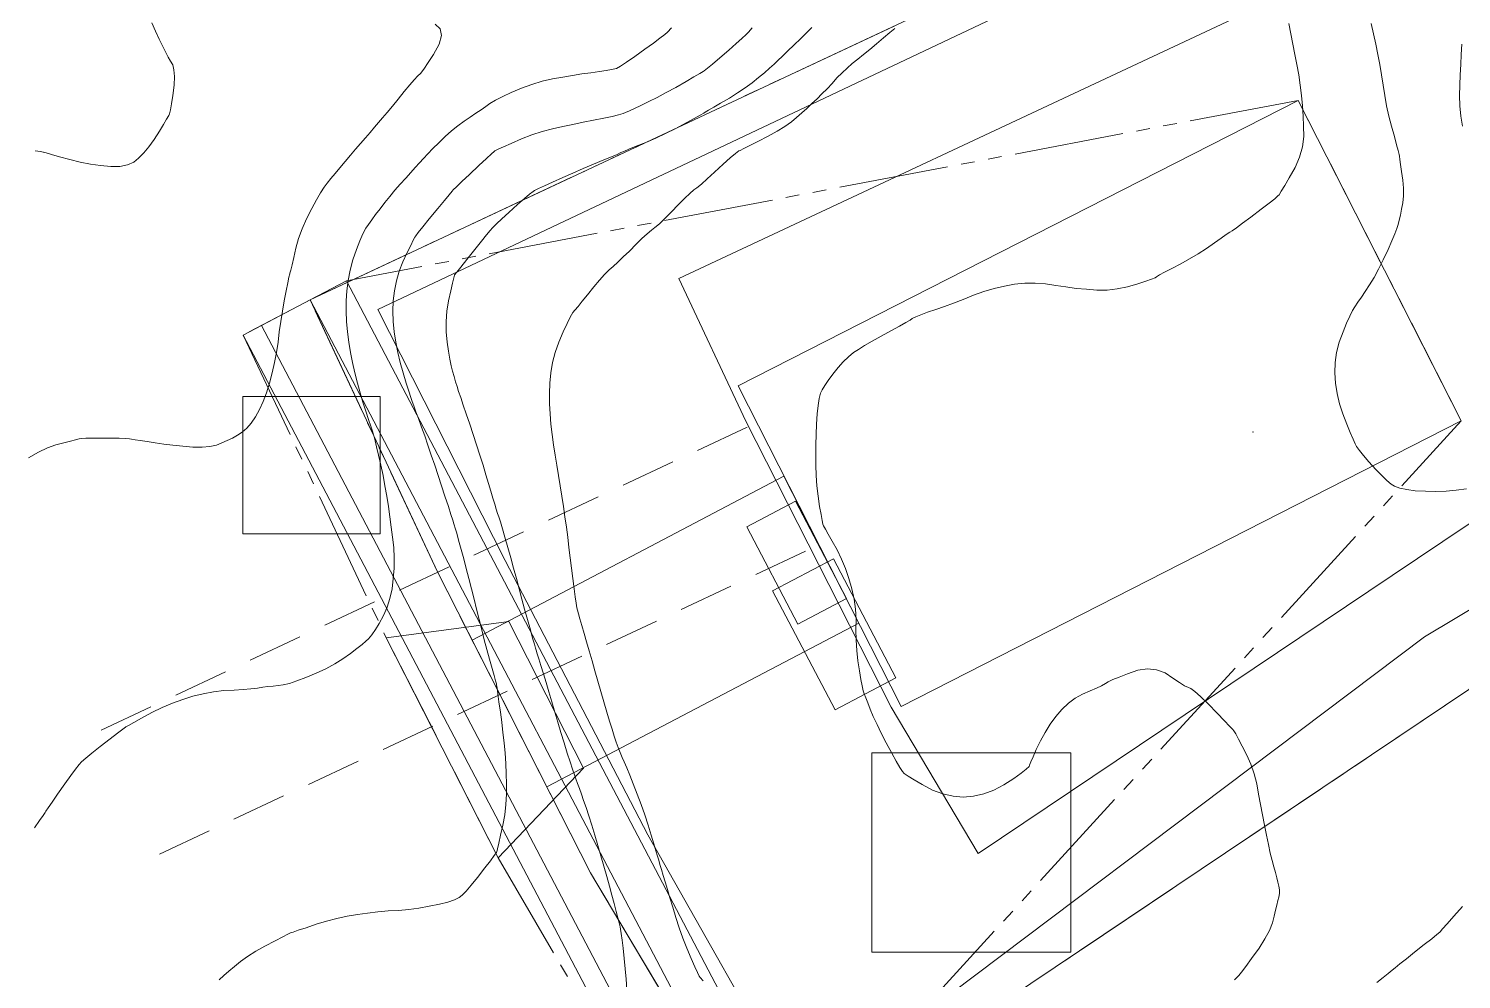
# Model space of a CAD drawing. Extents: x 1273428 to 1273774, y 444316 to 444516.
# Drawn here: x 1273428 to 1273532.4, y 444389.9 to 444459.2 of the extents above; entities that cross this region are included whole.
import ezdxf

# ---------------------------------------------------------------- set-up
doc = ezdxf.new("R2010")
doc.units = 0
doc.linetypes.add('DASHED', pattern=[6, 4, -2])
doc.linetypes.add('PHANTOM', pattern=[13, 8, -1, 1, -1, 1, -1])
for name, color, linetype, lineweight in [('C-BLDG-FTPR-N', 6, 'Continuous', 0), ('C-LODS', 30, 'PHANTOM', 0), ('C-PVMT', 8, 'Continuous', 0), ('C-SITE-N', 6, 'Continuous', 0), ('C-STRM-AREA', 150, 'PHANTOM', 0), ('C-SWMG', 92, 'Continuous', 0), ('C-TOPO-MAJR-E', 32, 'DASHED', 0), ('C-TOPO-SPOT', 7, 'Continuous', 0), ('C-TOPO-SURF', 253, 'Continuous', 0), ('C-UTIL', 4, 'DASHED', 0), ('L-PLNT-TREE', 90, 'Continuous', 0), ('V-PROP-BNDY', 7, 'Continuous', 0)]:
    doc.layers.add(name, color=color, linetype=linetype, lineweight=lineweight)

msp = doc.modelspace()

# ---------------------------------------------------------------- linework, layer by layer
at = {"layer": 'C-BLDG-FTPR-N'}
msp.add_lwpolyline([(1273479.73, 444433.14), (1273491.62, 444409.8), (1273532.44, 444430.6), (1273520.55, 444453.94), (1273479.73, 444433.14)], close=True, dxfattribs=at)
at = {"layer": 'C-LODS'}
msp.add_lwpolyline([(1273443.67, 444436.85), (1273454.09, 444414.8), (1273462.26, 444398.76), (1273476.7, 444373.97), (1273478.03, 444374.67), (1273481.57, 444376.53), (1273484.22, 444377.93), (1273532.44, 444430.6), (1273520.55, 444453.94), (1273451.19, 444440.8), (1273443.67, 444436.85)], close=True, dxfattribs=at)
at = {"layer": 'C-PVMT'}
for points in [[(1273448.54, 444439.41), (1273481.57, 444376.53), (1273484.22, 444377.93), (1273451.19, 444440.8), (1273448.54, 444439.41)], [(1273443.67, 444436.85), (1273476.7, 444373.97), (1273478.03, 444374.67), (1273445, 444437.55), (1273443.67, 444436.85)], [(1273460.35, 444414.62), (1273465.8, 444403.93), (1273488.53, 444415.87), (1273483.08, 444426.56), (1273460.35, 444414.62)], [(1273480.37, 444422.88), (1273484.09, 444415.8), (1273487.63, 444417.66), (1273483.91, 444424.74), (1273480.37, 444422.88)], [(1273486.68, 444420.54), (1273482.25, 444418.22), (1273486.81, 444409.54), (1273491.24, 444411.87), (1273486.68, 444420.54)], [(1273462.26, 444398.76), (1273454.09, 444414.8), (1273463.03, 444415.98), (1273468.47, 444405.29), (1273462.26, 444398.76)]]:
    msp.add_lwpolyline(points, close=True, dxfattribs=at)
at = {"layer": 'C-SITE-N'}
for points in [[(1273585.09, 444447.93), (1273529.77, 444414.86), (1273484.35, 444380.69), (1273473.15, 444400.44), (1273462.76, 444420.43), (1273453.49, 444438.71), (1273565.24, 444491.59), (1273585.09, 444447.93)], [(1273549.9, 444475.87), (1273475.42, 444440.96), (1273480.29, 444430.57), (1273490.89, 444409.75), (1273497.24, 444399.09), (1273527.41, 444419.33), (1273564.63, 444444.3), (1273549.9, 444475.87)]]:
    msp.add_lwpolyline(points, close=True, dxfattribs=at)
at = {"layer": 'C-STRM-AREA'}
msp.add_lwpolyline([(1273589.92, 444449.22), (1273532.98, 444411.02), (1273481.57, 444376.53), (1273468.99, 444397.67), (1273457.83, 444419.59), (1273448.54, 444439.41), (1273568.31, 444495.54), (1273589.92, 444449.22)], close=True, dxfattribs=at)
at = {"layer": 'C-SWMG'}
msp.add_lwpolyline([(1273489.49, 444391.91), (1273503.98, 444391.91), (1273503.98, 444406.41), (1273489.49, 444406.41), (1273489.49, 444391.91)], close=True, dxfattribs=at)
at = {"layer": 'C-TOPO-MAJR-E'}
for points in [[(1273457.67, 444459.5), (1273458.03, 444459.15), (1273458.13, 444458.66), (1273457.96, 444458.04), (1273457.53, 444457.29), (1273457.15, 444456.69), (1273456.84, 444456.22), (1273456.59, 444455.9), (1273456.39, 444455.72), (1273456.13, 444455.44), (1273455.81, 444455.07), (1273455.41, 444454.6), (1273454.96, 444454.03), (1273454.54, 444453.52), (1273454.16, 444453.07), (1273453.83, 444452.68), (1273453.54, 444452.34), (1273453.24, 444451.99), (1273452.92, 444451.61), (1273452.58, 444451.22), (1273452.22, 444450.8), (1273451.86, 444450.38), (1273451.49, 444449.94), (1273451.1, 444449.49), (1273450.71, 444449.03), (1273450.36, 444448.61), (1273450.05, 444448.24), (1273449.78, 444447.91), (1273449.56, 444447.62), (1273449.3, 444447.22), (1273449, 444446.7), (1273448.66, 444446.07), (1273448.29, 444445.32), (1273447.97, 444444.59), (1273447.7, 444443.87), (1273447.5, 444443.17), (1273447.35, 444442.49), (1273447.23, 444441.96), (1273447.14, 444441.58), (1273447.08, 444441.36), (1273447.06, 444441.3), (1273447, 444441.06), (1273446.92, 444440.66), (1273446.8, 444440.08), (1273446.66, 444439.33), (1273446.53, 444438.58), (1273446.41, 444437.83), (1273446.3, 444437.09), (1273446.21, 444436.34), (1273446.09, 444435.59), (1273445.94, 444434.84), (1273445.78, 444434.09), (1273445.59, 444433.34), (1273445.37, 444432.65), (1273445.13, 444432.01), (1273444.86, 444431.42), (1273444.57, 444430.89), (1273444.26, 444430.44), (1273443.94, 444430.06), (1273443.6, 444429.77), (1273443.25, 444429.55), (1273442.88, 444429.35), (1273442.51, 444429.16), (1273442.12, 444428.99), (1273441.73, 444428.83), (1273441.24, 444428.73), (1273440.67, 444428.68), (1273440.01, 444428.69), (1273439.26, 444428.76), (1273438.55, 444428.83), (1273437.88, 444428.91), (1273437.25, 444428.99), (1273436.66, 444429.09), (1273436.17, 444429.16), (1273435.8, 444429.22), (1273435.53, 444429.27), (1273435.38, 444429.29), (1273435.07, 444429.31), (1273434.62, 444429.33), (1273434.02, 444429.34), (1273433.27, 444429.35), (1273432.67, 444429.35), (1273432.21, 444429.33), (1273431.9, 444429.31), (1273431.72, 444429.28), (1273431.45, 444429.22), (1273431.08, 444429.13), (1273430.6, 444429.01), (1273430.02, 444428.86), (1273429.4, 444428.63), (1273428.74, 444428.32), (1273428.03, 444427.91)], [(1273474.88, 444459.22), (1273474.6, 444458.91), (1273474.39, 444458.74), (1273474.04, 444458.48), (1273473.56, 444458.12), (1273472.94, 444457.67), (1273472.2, 444457.13), (1273471.6, 444456.72), (1273471.16, 444456.43), (1273470.88, 444456.26), (1273470.75, 444456.23), (1273470.5, 444456.18), (1273470.12, 444456.12), (1273469.63, 444456.05), (1273469.01, 444455.96), (1273468.36, 444455.87), (1273467.67, 444455.76), (1273466.96, 444455.64), (1273466.21, 444455.51), (1273465.46, 444455.34), (1273464.71, 444455.11), (1273463.96, 444454.84), (1273463.21, 444454.52), (1273462.58, 444454.22), (1273462.05, 444453.95), (1273461.64, 444453.71), (1273461.34, 444453.5), (1273461, 444453.26), (1273460.63, 444453.01), (1273460.22, 444452.73), (1273459.77, 444452.43), (1273459.32, 444452.1), (1273458.86, 444451.72), (1273458.39, 444451.31), (1273457.93, 444450.86), (1273457.5, 444450.44), (1273457.13, 444450.06), (1273456.8, 444449.71), (1273456.52, 444449.4), (1273456.21, 444449.05), (1273455.88, 444448.68), (1273455.51, 444448.28), (1273455.12, 444447.84), (1273454.73, 444447.4), (1273454.36, 444446.95), (1273454, 444446.5), (1273453.64, 444446.04), (1273453.32, 444445.62), (1273453.05, 444445.24), (1273452.81, 444444.91), (1273452.6, 444444.63), (1273452.39, 444444.22), (1273452.16, 444443.71), (1273451.92, 444443.07), (1273451.66, 444442.32), (1273451.46, 444441.58), (1273451.31, 444440.83), (1273451.22, 444440.08), (1273451.18, 444439.33), (1273451.17, 444438.58), (1273451.2, 444437.83), (1273451.27, 444437.09), (1273451.37, 444436.34), (1273451.49, 444435.59), (1273451.64, 444434.84), (1273451.81, 444434.09), (1273452.01, 444433.34), (1273452.2, 444432.63), (1273452.4, 444431.95), (1273452.6, 444431.31), (1273452.81, 444430.7), (1273452.97, 444430.21), (1273453.09, 444429.84), (1273453.17, 444429.58), (1273453.21, 444429.44), (1273453.29, 444429.15), (1273453.39, 444428.7), (1273453.53, 444428.1), (1273453.7, 444427.36), (1273453.86, 444426.61), (1273454, 444425.86), (1273454.13, 444425.11), (1273454.25, 444424.36), (1273454.36, 444423.61), (1273454.46, 444422.86), (1273454.55, 444422.12), (1273454.64, 444421.37), (1273454.67, 444420.62), (1273454.66, 444419.87), (1273454.61, 444419.12), (1273454.52, 444418.37), (1273454.36, 444417.67), (1273454.16, 444417.02), (1273453.9, 444416.41), (1273453.58, 444415.85), (1273453.3, 444415.39), (1273453.04, 444415.01), (1273452.81, 444414.73), (1273452.61, 444414.54), (1273452.33, 444414.3), (1273451.95, 444414.01), (1273451.49, 444413.66), (1273450.94, 444413.27), (1273450.34, 444412.89), (1273449.69, 444412.54), (1273448.99, 444412.21), (1273448.24, 444411.9), (1273447.59, 444411.66), (1273447.04, 444411.48), (1273446.58, 444411.37), (1273446.22, 444411.33), (1273445.85, 444411.28), (1273445.47, 444411.24), (1273445.09, 444411.19), (1273444.71, 444411.14), (1273444.23, 444411.09), (1273443.66, 444411.04), (1273443, 444410.99), (1273442.26, 444410.95), (1273441.51, 444410.86), (1273440.76, 444410.72), (1273440.01, 444410.54), (1273439.26, 444410.31), (1273438.51, 444410.03), (1273437.76, 444409.71), (1273437.02, 444409.35), (1273436.27, 444408.94), (1273435.7, 444408.63), (1273435.32, 444408.42), (1273435.11, 444408.3), (1273435.09, 444408.29), (1273434.9, 444408.14), (1273434.52, 444407.85), (1273433.97, 444407.43), (1273433.24, 444406.87), (1273432.65, 444406.4), (1273432.2, 444406.03), (1273431.89, 444405.75), (1273431.71, 444405.56), (1273431.45, 444405.23), (1273431.1, 444404.76), (1273430.67, 444404.15), (1273430.14, 444403.4), (1273429.74, 444402.82), (1273429.45, 444402.41), (1273429.28, 444402.16), (1273429.23, 444402.08), (1273429.08, 444401.86), (1273428.83, 444401.48), (1273428.47, 444400.96)], [(1273437.02, 444459.6), (1273437.29, 444458.98), (1273437.54, 444458.41), (1273437.78, 444457.91), (1273438, 444457.48), (1273438.2, 444457.1), (1273438.37, 444456.79), (1273438.53, 444456.54), (1273438.62, 444456.17), (1273438.66, 444455.67), (1273438.63, 444455.05), (1273438.53, 444454.3), (1273438.45, 444453.7), (1273438.37, 444453.26), (1273438.3, 444452.97), (1273438.24, 444452.83), (1273438.09, 444452.57), (1273437.87, 444452.19), (1273437.56, 444451.7), (1273437.18, 444451.1), (1273436.8, 444450.57), (1273436.42, 444450.11), (1273436.05, 444449.74), (1273435.69, 444449.45), (1273435.23, 444449.24), (1273434.67, 444449.13), (1273434.02, 444449.12), (1273433.27, 444449.19), (1273432.53, 444449.3), (1273431.78, 444449.45), (1273431.03, 444449.63), (1273430.28, 444449.84), (1273429.71, 444450.01), (1273429.32, 444450.12), (1273429.12, 444450.17), (1273429.09, 444450.18), (1273428.89, 444450.21), (1273428.51, 444450.26)], [(1273480.76, 444459.22), (1273480.49, 444458.91), (1273480.32, 444458.74), (1273480.02, 444458.46), (1273479.6, 444458.09), (1273479.06, 444457.61), (1273478.4, 444457.04), (1273477.88, 444456.59), (1273477.5, 444456.28), (1273477.27, 444456.09), (1273477.19, 444456.04), (1273476.94, 444455.89), (1273476.52, 444455.65), (1273475.94, 444455.32), (1273475.19, 444454.89), (1273474.49, 444454.51), (1273473.83, 444454.16), (1273473.22, 444453.85), (1273472.65, 444453.58), (1273472.18, 444453.36), (1273471.81, 444453.19), (1273471.53, 444453.06), (1273471.35, 444452.98), (1273471.02, 444452.89), (1273470.56, 444452.78), (1273469.95, 444452.65), (1273469.2, 444452.5), (1273468.45, 444452.35), (1273467.7, 444452.19), (1273466.96, 444452.04), (1273466.21, 444451.87), (1273465.46, 444451.67), (1273464.71, 444451.43), (1273463.96, 444451.14), (1273463.21, 444450.81), (1273462.64, 444450.56), (1273462.24, 444450.38), (1273462.02, 444450.27), (1273461.97, 444450.23), (1273461.76, 444450.05), (1273461.39, 444449.7), (1273460.85, 444449.2), (1273460.15, 444448.54), (1273459.6, 444448.03), (1273459.21, 444447.65), (1273458.97, 444447.42), (1273458.89, 444447.33), (1273458.68, 444447.07), (1273458.33, 444446.65), (1273457.85, 444446.07), (1273457.23, 444445.32), (1273456.76, 444444.74), (1273456.43, 444444.32), (1273456.24, 444444.07), (1273456.18, 444443.98), (1273456.06, 444443.75), (1273455.88, 444443.37), (1273455.62, 444442.86), (1273455.3, 444442.19), (1273455.04, 444441.51), (1273454.84, 444440.81), (1273454.7, 444440.08), (1273454.61, 444439.33), (1273454.58, 444438.58), (1273454.6, 444437.83), (1273454.67, 444437.09), (1273454.79, 444436.34), (1273454.93, 444435.59), (1273455.11, 444434.84), (1273455.32, 444434.09), (1273455.55, 444433.34), (1273455.74, 444432.75), (1273455.88, 444432.3), (1273455.98, 444432.02), (1273456.03, 444431.88), (1273456.12, 444431.62), (1273456.26, 444431.25), (1273456.44, 444430.76), (1273456.66, 444430.14), (1273456.9, 444429.5), (1273457.13, 444428.82), (1273457.38, 444428.1), (1273457.63, 444427.36), (1273457.88, 444426.61), (1273458.13, 444425.86), (1273458.37, 444425.11), (1273458.62, 444424.36), (1273458.81, 444423.78), (1273458.94, 444423.36), (1273459.03, 444423.11), (1273459.05, 444423.02), (1273459.12, 444422.79), (1273459.23, 444422.41), (1273459.37, 444421.9), (1273459.56, 444421.24), (1273459.75, 444420.55), (1273459.93, 444419.85), (1273460.12, 444419.12), (1273460.31, 444418.37), (1273460.49, 444417.62), (1273460.68, 444416.88), (1273460.87, 444416.13), (1273461.05, 444415.38), (1273461.24, 444414.65), (1273461.43, 444413.94), (1273461.62, 444413.25), (1273461.81, 444412.57), (1273461.95, 444412.05), (1273462.06, 444411.67), (1273462.12, 444411.45), (1273462.13, 444411.37), (1273462.17, 444411.13), (1273462.23, 444410.72), (1273462.31, 444410.14), (1273462.42, 444409.39), (1273462.51, 444408.64), (1273462.6, 444407.89), (1273462.68, 444407.15), (1273462.76, 444406.4), (1273462.81, 444405.65), (1273462.84, 444404.9), (1273462.86, 444404.15), (1273462.86, 444403.4), (1273462.81, 444402.66), (1273462.73, 444401.91), (1273462.6, 444401.16), (1273462.43, 444400.41), (1273462.3, 444399.83), (1273462.21, 444399.43), (1273462.15, 444399.2), (1273462.12, 444399.15), (1273461.97, 444398.94), (1273461.69, 444398.56), (1273461.28, 444398.03), (1273460.75, 444397.33), (1273460.29, 444396.77), (1273459.92, 444396.34), (1273459.62, 444396.04), (1273459.41, 444395.88), (1273459.07, 444395.71), (1273458.59, 444395.55), (1273457.97, 444395.4), (1273457.23, 444395.24), (1273456.48, 444395.11), (1273455.73, 444395.01), (1273454.98, 444394.94), (1273454.23, 444394.9), (1273453.48, 444394.83), (1273452.73, 444394.75), (1273451.99, 444394.64), (1273451.24, 444394.51), (1273450.49, 444394.36), (1273449.74, 444394.16), (1273448.99, 444393.94), (1273448.25, 444393.68), (1273447.68, 444393.49), (1273447.31, 444393.36), (1273447.12, 444393.3), (1273447.12, 444393.3), (1273446.93, 444393.2), (1273446.56, 444393.01), (1273446, 444392.72), (1273445.25, 444392.34), (1273444.58, 444391.97), (1273443.99, 444391.59), (1273443.47, 444391.22), (1273443.04, 444390.85), (1273442.63, 444390.51), (1273442.26, 444390.19), (1273441.92, 444389.89)], [(1273485.12, 444459.25), (1273484.75, 444458.88), (1273484.31, 444458.45), (1273483.8, 444457.97), (1273483.36, 444457.54), (1273482.97, 444457.17), (1273482.63, 444456.84), (1273482.36, 444456.58), (1273482.03, 444456.28), (1273481.66, 444455.96), (1273481.23, 444455.6), (1273480.76, 444455.23), (1273480.25, 444454.85), (1273479.7, 444454.48), (1273479.1, 444454.1), (1273478.46, 444453.73), (1273477.96, 444453.44), (1273477.58, 444453.22), (1273477.34, 444453.08), (1273477.23, 444453.01), (1273476.96, 444452.86), (1273476.53, 444452.62), (1273475.94, 444452.3), (1273475.19, 444451.9), (1273474.45, 444451.53), (1273473.73, 444451.18), (1273473.01, 444450.88), (1273472.31, 444450.6), (1273471.77, 444450.38), (1273471.4, 444450.23), (1273471.19, 444450.14), (1273471.14, 444450.11), (1273470.92, 444450.01), (1273470.52, 444449.84), (1273469.95, 444449.6), (1273469.2, 444449.29), (1273468.45, 444448.97), (1273467.7, 444448.65), (1273466.96, 444448.32), (1273466.21, 444447.99), (1273465.62, 444447.72), (1273465.18, 444447.52), (1273464.91, 444447.38), (1273464.79, 444447.3), (1273464.54, 444447.11), (1273464.17, 444446.79), (1273463.66, 444446.35), (1273463.03, 444445.78), (1273462.52, 444445.31), (1273462.13, 444444.94), (1273461.85, 444444.66), (1273461.68, 444444.47), (1273461.41, 444444.15), (1273461.04, 444443.69), (1273460.56, 444443.09), (1273459.97, 444442.36), (1273459.53, 444441.8), (1273459.24, 444441.43), (1273459.08, 444441.23), (1273459.08, 444441.22), (1273459.03, 444441.02), (1273458.93, 444440.64), (1273458.8, 444440.08), (1273458.62, 444439.33), (1273458.5, 444438.58), (1273458.45, 444437.83), (1273458.47, 444437.09), (1273458.54, 444436.34), (1273458.63, 444435.67), (1273458.72, 444435.1), (1273458.82, 444434.61), (1273458.93, 444434.21), (1273459.04, 444433.82), (1273459.15, 444433.45), (1273459.26, 444433.09), (1273459.37, 444432.74), (1273459.52, 444432.29), (1273459.7, 444431.75), (1273459.93, 444431.1), (1273460.18, 444430.35), (1273460.43, 444429.6), (1273460.68, 444428.85), (1273460.92, 444428.1), (1273461.15, 444427.36), (1273461.36, 444426.67), (1273461.55, 444426.04), (1273461.72, 444425.48), (1273461.87, 444424.97), (1273462, 444424.54), (1273462.11, 444424.16), (1273462.21, 444423.85), (1273462.3, 444423.61), (1273462.41, 444423.24), (1273462.56, 444422.74), (1273462.74, 444422.12), (1273462.96, 444421.37), (1273463.17, 444420.62), (1273463.38, 444419.87), (1273463.58, 444419.12), (1273463.78, 444418.37), (1273463.98, 444417.62), (1273464.18, 444416.88), (1273464.39, 444416.13), (1273464.6, 444415.38), (1273464.76, 444414.78), (1273464.89, 444414.34), (1273464.97, 444414.04), (1273465.02, 444413.9), (1273465.1, 444413.64), (1273465.21, 444413.27), (1273465.36, 444412.78), (1273465.55, 444412.17), (1273465.75, 444411.53), (1273465.95, 444410.85), (1273466.16, 444410.14), (1273466.37, 444409.39), (1273466.59, 444408.64), (1273466.82, 444407.89), (1273467.05, 444407.15), (1273467.29, 444406.4), (1273467.49, 444405.76), (1273467.66, 444405.23), (1273467.81, 444404.82), (1273467.91, 444404.52), (1273468.04, 444404.18), (1273468.17, 444403.81), (1273468.32, 444403.4), (1273468.48, 444402.95), (1273468.66, 444402.43), (1273468.85, 444401.83), (1273469.07, 444401.16), (1273469.3, 444400.41), (1273469.52, 444399.66), (1273469.74, 444398.91), (1273469.96, 444398.16), (1273470.17, 444397.42), (1273470.36, 444396.71), (1273470.54, 444396.05), (1273470.71, 444395.44), (1273470.85, 444394.87), (1273470.97, 444394.4), (1273471.07, 444394.03), (1273471.13, 444393.75), (1273471.17, 444393.57), (1273471.22, 444393.25), (1273471.28, 444392.78), (1273471.35, 444392.18), (1273471.43, 444391.43), (1273471.5, 444390.68), (1273471.57, 444389.93), (1273471.63, 444389.18)], [(1273477.19, 444389.81), (1273476.97, 444390.05), (1273476.9, 444390.15), (1273476.78, 444390.41), (1273476.58, 444390.84), (1273476.32, 444391.43), (1273476, 444392.18), (1273475.7, 444392.92), (1273475.43, 444393.67), (1273475.19, 444394.42), (1273474.97, 444395.17), (1273474.77, 444395.85), (1273474.58, 444396.46), (1273474.42, 444397.01), (1273474.28, 444397.48), (1273474.15, 444397.91), (1273474.04, 444398.28), (1273473.95, 444398.61), (1273473.87, 444398.88), (1273473.75, 444399.27), (1273473.6, 444399.78), (1273473.41, 444400.41), (1273473.18, 444401.16), (1273472.93, 444401.91), (1273472.67, 444402.66), (1273472.39, 444403.4), (1273472.1, 444404.15), (1273471.84, 444404.79), (1273471.62, 444405.33), (1273471.44, 444405.76), (1273471.29, 444406.08), (1273471.15, 444406.43), (1273471, 444406.8), (1273470.85, 444407.2), (1273470.71, 444407.63), (1273470.55, 444408.14), (1273470.36, 444408.72), (1273470.16, 444409.39), (1273469.94, 444410.14), (1273469.73, 444410.89), (1273469.51, 444411.64), (1273469.3, 444412.39), (1273469.09, 444413.13), (1273468.89, 444413.84), (1273468.7, 444414.5), (1273468.51, 444415.12), (1273468.34, 444415.7), (1273468.2, 444416.17), (1273468.1, 444416.55), (1273468.03, 444416.82), (1273467.99, 444416.99), (1273467.94, 444417.31), (1273467.87, 444417.77), (1273467.79, 444418.37), (1273467.69, 444419.12), (1273467.59, 444419.87), (1273467.5, 444420.62), (1273467.41, 444421.37), (1273467.32, 444422.12), (1273467.23, 444422.86), (1273467.12, 444423.61), (1273467.01, 444424.36), (1273466.9, 444425.11), (1273466.77, 444425.86), (1273466.65, 444426.61), (1273466.53, 444427.36), (1273466.4, 444428.1), (1273466.28, 444428.85), (1273466.18, 444429.6), (1273466.1, 444430.35), (1273466.03, 444431.1), (1273465.99, 444431.85), (1273465.99, 444432.59), (1273466.02, 444433.34), (1273466.09, 444434.09), (1273466.22, 444434.84), (1273466.41, 444435.59), (1273466.67, 444436.34), (1273466.99, 444437.09), (1273467.27, 444437.69), (1273467.51, 444438.16), (1273467.7, 444438.48), (1273467.85, 444438.67), (1273468.08, 444438.94), (1273468.38, 444439.32), (1273468.76, 444439.79), (1273469.22, 444440.35), (1273469.64, 444440.84), (1273470.01, 444441.25), (1273470.34, 444441.59), (1273470.63, 444441.85), (1273470.98, 444442.16), (1273471.37, 444442.54), (1273471.81, 444442.97), (1273472.3, 444443.46), (1273472.73, 444443.88), (1273473.11, 444444.22), (1273473.42, 444444.48), (1273473.68, 444444.68), (1273474.01, 444444.96), (1273474.4, 444445.33), (1273474.86, 444445.8), (1273475.4, 444446.36), (1273475.85, 444446.81), (1273476.22, 444447.17), (1273476.52, 444447.43), (1273476.74, 444447.58), (1273477.06, 444447.85), (1273477.49, 444448.22), (1273478.02, 444448.71), (1273478.66, 444449.3), (1273479.16, 444449.75), (1273479.54, 444450.07), (1273479.78, 444450.26), (1273479.89, 444450.3), (1273480.16, 444450.43), (1273480.59, 444450.65), (1273481.18, 444450.95), (1273481.93, 444451.33), (1273482.58, 444451.69), (1273483.14, 444452.05), (1273483.62, 444452.38), (1273483.99, 444452.7), (1273484.37, 444453.03), (1273484.74, 444453.36), (1273485.12, 444453.71), (1273485.49, 444454.06), (1273485.85, 444454.42), (1273486.22, 444454.79), (1273486.58, 444455.18), (1273486.94, 444455.58), (1273487.31, 444455.95), (1273487.68, 444456.3), (1273488.06, 444456.63), (1273488.45, 444456.94), (1273488.87, 444457.28), (1273489.33, 444457.65), (1273489.82, 444458.06), (1273490.34, 444458.5), (1273490.79, 444458.88), (1273491.16, 444459.18)], [(1273515.91, 444389.88), (1273516.12, 444390.11), (1273516.22, 444390.19), (1273516.42, 444390.43), (1273516.74, 444390.85), (1273517.16, 444391.43), (1273517.7, 444392.18), (1273518.13, 444392.86), (1273518.46, 444393.48), (1273518.68, 444394.03), (1273518.8, 444394.52), (1273518.9, 444394.96), (1273519, 444395.33), (1273519.08, 444395.65), (1273519.14, 444395.91), (1273519.18, 444396.17), (1273519.18, 444396.44), (1273519.14, 444396.71), (1273519.08, 444396.99), (1273518.99, 444397.32), (1273518.9, 444397.69), (1273518.78, 444398.11), (1273518.65, 444398.58), (1273518.52, 444399.12), (1273518.38, 444399.73), (1273518.24, 444400.41), (1273518.09, 444401.16), (1273517.95, 444401.91), (1273517.81, 444402.66), (1273517.67, 444403.4), (1273517.53, 444404.15), (1273517.34, 444404.88), (1273517.1, 444405.58), (1273516.82, 444406.25), (1273516.48, 444406.9), (1273516.21, 444407.42), (1273516, 444407.79), (1273515.86, 444408.03), (1273515.78, 444408.12), (1273515.55, 444408.37), (1273515.18, 444408.76), (1273514.66, 444409.3), (1273513.99, 444409.98), (1273513.44, 444410.51), (1273513.02, 444410.89), (1273512.72, 444411.11), (1273512.55, 444411.17), (1273512.27, 444411.31), (1273511.9, 444411.54), (1273511.43, 444411.85), (1273510.85, 444412.24), (1273510.24, 444412.47), (1273509.58, 444412.53), (1273508.87, 444412.44), (1273508.12, 444412.17), (1273507.51, 444411.94), (1273507.04, 444411.75), (1273506.71, 444411.58), (1273506.52, 444411.46), (1273506.23, 444411.3), (1273505.86, 444411.13), (1273505.39, 444410.93), (1273504.84, 444410.7), (1273504.31, 444410.4), (1273503.81, 444410.03), (1273503.34, 444409.58), (1273502.9, 444409.06), (1273502.49, 444408.5), (1273502.12, 444407.91), (1273501.78, 444407.29), (1273501.47, 444406.65), (1273501.23, 444406.13), (1273501.07, 444405.76), (1273500.97, 444405.52), (1273500.94, 444405.42), (1273500.74, 444405.23), (1273500.36, 444404.94), (1273499.82, 444404.56), (1273499.1, 444404.09), (1273498.37, 444403.71), (1273497.64, 444403.44), (1273496.9, 444403.27), (1273496.15, 444403.2), (1273495.4, 444403.25), (1273494.65, 444403.42), (1273493.9, 444403.7), (1273493.15, 444404.11), (1273492.56, 444404.44), (1273492.12, 444404.72), (1273491.84, 444404.92), (1273491.71, 444405.06), (1273491.52, 444405.36), (1273491.26, 444405.8), (1273490.93, 444406.4), (1273490.53, 444407.15), (1273490.17, 444407.84), (1273489.86, 444408.48), (1273489.59, 444409.07), (1273489.37, 444409.6), (1273489.19, 444410.05), (1273489.04, 444410.42), (1273488.93, 444410.72), (1273488.85, 444410.94), (1273488.77, 444411.29), (1273488.68, 444411.77), (1273488.58, 444412.39), (1273488.47, 444413.13), (1273488.39, 444413.88), (1273488.34, 444414.63), (1273488.32, 444415.38), (1273488.33, 444416.13), (1273488.29, 444416.88), (1273488.19, 444417.62), (1273488.03, 444418.37), (1273487.81, 444419.12), (1273487.56, 444419.84), (1273487.27, 444420.53), (1273486.95, 444421.2), (1273486.58, 444421.83), (1273486.3, 444422.34), (1273486.1, 444422.71), (1273485.97, 444422.96), (1273485.92, 444423.07), (1273485.86, 444423.34), (1273485.78, 444423.77), (1273485.68, 444424.36), (1273485.57, 444425.11), (1273485.48, 444425.86), (1273485.42, 444426.61), (1273485.39, 444427.36), (1273485.39, 444428.1), (1273485.39, 444428.85), (1273485.42, 444429.6), (1273485.45, 444430.35), (1273485.5, 444431.1), (1273485.56, 444431.72), (1273485.64, 444432.23), (1273485.74, 444432.61), (1273485.86, 444432.86), (1273486.05, 444433.18), (1273486.31, 444433.55), (1273486.63, 444433.99), (1273487.02, 444434.48), (1273487.4, 444434.9), (1273487.78, 444435.27), (1273488.14, 444435.57), (1273488.5, 444435.8), (1273488.95, 444436.08), (1273489.51, 444436.4), (1273490.16, 444436.77), (1273490.91, 444437.17), (1273491.51, 444437.5), (1273491.96, 444437.76), (1273492.27, 444437.94), (1273492.42, 444438.05), (1273492.69, 444438.18), (1273493.06, 444438.33), (1273493.55, 444438.51), (1273494.14, 444438.71), (1273494.77, 444438.93), (1273495.44, 444439.18), (1273496.15, 444439.45), (1273496.9, 444439.75), (1273497.64, 444440.01), (1273498.39, 444440.23), (1273499.14, 444440.41), (1273499.89, 444440.55), (1273500.64, 444440.62), (1273501.39, 444440.63), (1273502.13, 444440.57), (1273502.88, 444440.45), (1273503.63, 444440.35), (1273504.38, 444440.25), (1273505.13, 444440.18), (1273505.88, 444440.12), (1273506.63, 444440.13), (1273507.37, 444440.21), (1273508.12, 444440.36), (1273508.87, 444440.58), (1273509.45, 444440.77), (1273509.87, 444440.91), (1273510.13, 444441.02), (1273510.22, 444441.09), (1273510.45, 444441.23), (1273510.82, 444441.43), (1273511.34, 444441.7), (1273512, 444442.04), (1273512.64, 444442.39), (1273513.26, 444442.77), (1273513.87, 444443.16), (1273514.45, 444443.57), (1273514.93, 444443.91), (1273515.31, 444444.17), (1273515.58, 444444.34), (1273515.74, 444444.44), (1273516.05, 444444.66), (1273516.5, 444444.99), (1273517.1, 444445.44), (1273517.85, 444446.01), (1273518.43, 444446.46), (1273518.84, 444446.78), (1273519.08, 444446.99), (1273519.16, 444447.07), (1273519.32, 444447.32), (1273519.57, 444447.73), (1273519.9, 444448.31), (1273520.33, 444449.06), (1273520.65, 444449.81), (1273520.86, 444450.56), (1273520.96, 444451.31), (1273520.94, 444452.06), (1273520.91, 444452.8), (1273520.86, 444453.55), (1273520.79, 444454.3), (1273520.69, 444455.05), (1273520.59, 444455.8), (1273520.46, 444456.55), (1273520.32, 444457.29), (1273520.17, 444458.04), (1273520.02, 444458.79), (1273519.87, 444459.54)], [(1273532.82, 444425.64), (1273532.07, 444425.55), (1273531.33, 444425.48), (1273530.58, 444425.46), (1273529.83, 444425.47), (1273529.08, 444425.51), (1273528.46, 444425.59), (1273527.96, 444425.69), (1273527.58, 444425.83), (1273527.33, 444425.99), (1273527.01, 444426.25), (1273526.64, 444426.61), (1273526.2, 444427.06), (1273525.71, 444427.62), (1273525.31, 444428.08), (1273525.01, 444428.45), (1273524.8, 444428.74), (1273524.7, 444428.93), (1273524.55, 444429.27), (1273524.35, 444429.74), (1273524.1, 444430.35), (1273523.81, 444431.1), (1273523.57, 444431.85), (1273523.4, 444432.59), (1273523.28, 444433.34), (1273523.22, 444434.09), (1273523.24, 444434.84), (1273523.35, 444435.59), (1273523.55, 444436.34), (1273523.82, 444437.09), (1273524.08, 444437.72), (1273524.31, 444438.23), (1273524.51, 444438.63), (1273524.69, 444438.91), (1273524.91, 444439.24), (1273525.16, 444439.61), (1273525.44, 444440.03), (1273525.75, 444440.5), (1273526.08, 444441.04), (1273526.41, 444441.65), (1273526.75, 444442.32), (1273527.1, 444443.07), (1273527.38, 444443.7), (1273527.6, 444444.22), (1273527.75, 444444.61), (1273527.83, 444444.89), (1273527.92, 444445.22), (1273528, 444445.59), (1273528.09, 444446.01), (1273528.17, 444446.48), (1273528.22, 444446.99), (1273528.22, 444447.54), (1273528.17, 444448.13), (1273528.09, 444448.76), (1273528.02, 444449.26), (1273527.97, 444449.63), (1273527.93, 444449.88), (1273527.92, 444450), (1273527.85, 444450.28), (1273527.73, 444450.71), (1273527.57, 444451.31), (1273527.35, 444452.06), (1273527.16, 444452.8), (1273527, 444453.55), (1273526.86, 444454.3), (1273526.75, 444455.05), (1273526.63, 444455.8), (1273526.5, 444456.55), (1273526.36, 444457.29), (1273526.22, 444458.04), (1273526.05, 444458.79), (1273525.86, 444459.54)], [(1273532.52, 444452.06), (1273532.41, 444452.8), (1273532.34, 444453.55), (1273532.31, 444454.3), (1273532.34, 444455.05), (1273532.37, 444455.8), (1273532.4, 444456.55), (1273532.43, 444457.29), (1273532.47, 444458.04)], [(1273526.29, 444389.7), (1273526.74, 444390.05), (1273527.12, 444390.34), (1273527.41, 444390.58), (1273527.63, 444390.76), (1273527.97, 444391.04), (1273528.44, 444391.42), (1273529.03, 444391.89), (1273529.74, 444392.45), (1273530.29, 444392.88), (1273530.66, 444393.18), (1273530.87, 444393.35), (1273530.9, 444393.38), (1273531.08, 444393.59), (1273531.41, 444393.96), (1273531.89, 444394.51), (1273532.52, 444395.22)]]:
    msp.add_lwpolyline(points, dxfattribs=at)
at = {"layer": 'C-TOPO-SPOT'}
msp.add_point((1273517.26, 444429.78), dxfattribs=at)
at = {"layer": 'C-TOPO-SURF'}
msp.add_lwpolyline([(1273445, 444437.55), (1273478.03, 444374.67), (1273481.57, 444376.53), (1273448.54, 444439.41), (1273445, 444437.55)], close=True, dxfattribs=at)
at = {"layer": 'C-UTIL'}
for points in [[(1273433.32, 444408.08), (1273481.09, 444430.47)], [(1273437.56, 444399.03), (1273485.63, 444421.56)]]:
    msp.add_lwpolyline(points, dxfattribs=at)
at = {"layer": 'L-PLNT-TREE'}
msp.add_lwpolyline([(1273443.65, 444422.37), (1273453.65, 444422.37), (1273453.65, 444432.37), (1273443.65, 444432.37), (1273443.65, 444422.37)], close=True, dxfattribs=at)
at = {"layer": 'V-PROP-BNDY'}
msp.add_lwpolyline([(1273589.92, 444449.22), (1273532.98, 444411.02), (1273481.57, 444376.53), (1273468.99, 444397.67), (1273457.83, 444419.59), (1273448.54, 444439.41), (1273568.31, 444495.54), (1273589.92, 444449.22)], close=True, dxfattribs=at)

doc.saveas('drawing.dxf')
